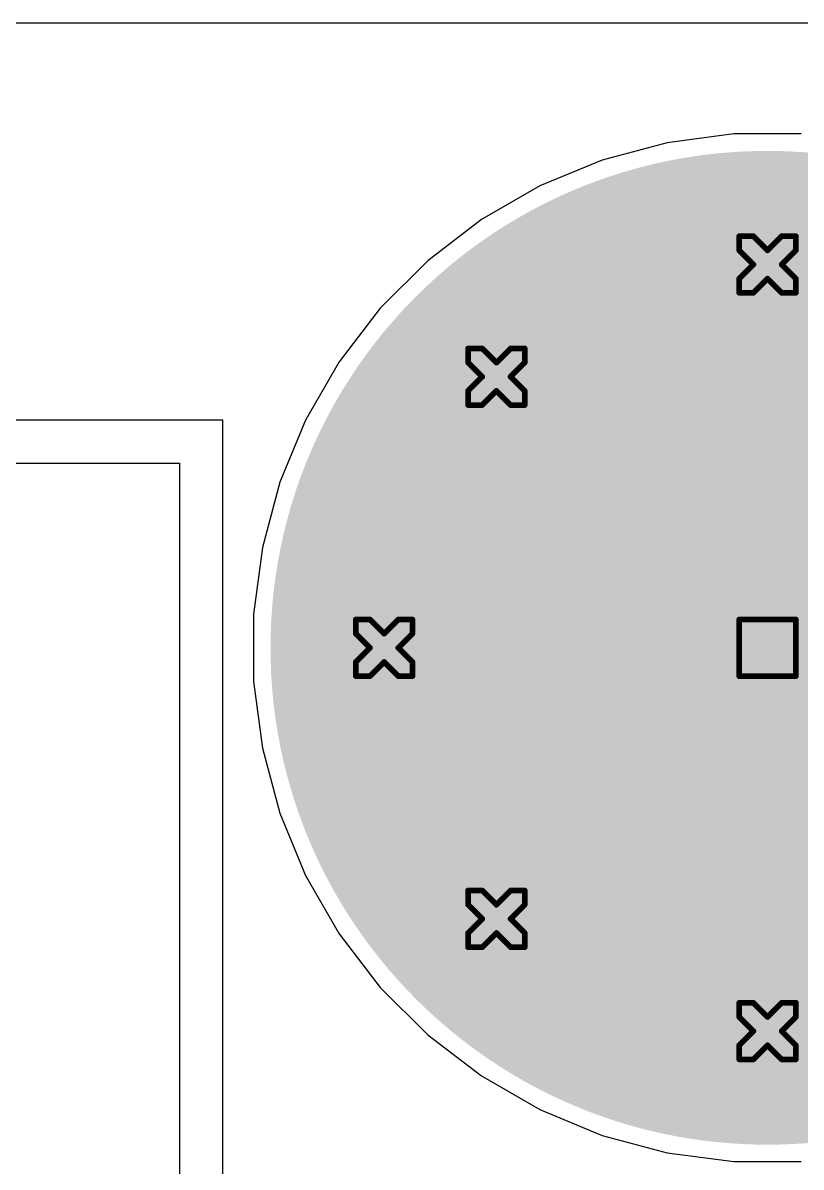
# Model space of a CAD drawing. Header units: inches. Extents: x -11 to 5379, y 0 to 5429.
# Drawn here: x 171.37 to 178.36, y 99.34 to 109.61 of the extents above; entities that cross this region are included whole.
import ezdxf

# ---------------------------------------------------------------- set-up
doc = ezdxf.new("R2010")
doc.units = ezdxf.units.IN
for name, color, linetype in [('Bottom Layer', 5, 'Continuous'), ('Bottom Solder', 6, 'Continuous'), ('Drill Drawing', 1, 'Continuous'), ('GND', 16, 'Continuous'), ('Multi-Layer', 9, 'Continuous'), ('Pad Holes', 156, 'Continuous'), ('PWR', 76, 'Continuous'), ('Top Layer', 1, 'Continuous'), ('Top Solder', 216, 'Continuous'), ('Via Holes', 16, 'Continuous')]:
    doc.layers.add(name, color=color, linetype=linetype)

msp = doc.modelspace()

# ---------------------------------------------------------------- hatches: boundary and pattern name
at = {"layer": 'Bottom Layer'}
h = msp.add_hatch(color=5, dxfattribs=at)
edge = h.paths.add_edge_path()
edge.add_arc((178.054, 104), 4.36, 0, 360)
h = msp.add_hatch(color=5, dxfattribs=at)
edge = h.paths.add_edge_path()
edge.add_arc((178.054, 107.442), 0.3, 0, 360)
h = msp.add_hatch(color=5, dxfattribs=at)
edge = h.paths.add_edge_path()
edge.add_arc((175.62, 106.434), 0.3, 0, 360)
h = msp.add_hatch(color=5, dxfattribs=at)
edge = h.paths.add_edge_path()
edge.add_arc((174.612, 104), 0.3, 0, 360)
h = msp.add_hatch(color=5, dxfattribs=at)
edge = h.paths.add_edge_path()
edge.add_arc((175.62, 101.566), 0.3, 0, 360)
h = msp.add_hatch(color=5, dxfattribs=at)
edge = h.paths.add_edge_path()
edge.add_arc((178.054, 100.558), 0.3, 0, 360)
at = {"layer": 'Bottom Solder'}
h = msp.add_hatch(color=6, dxfattribs=at)
edge = h.paths.add_edge_path()
edge.add_arc((178.054, 104), 4.462, 0, 360)
at = {"layer": 'GND'}
h = msp.add_hatch(color=16, dxfattribs=at)
edge = h.paths.add_edge_path()
edge.add_arc((178.054, 104), 4.36, 0, 360)
h = msp.add_hatch(color=16, dxfattribs=at)
edge = h.paths.add_edge_path()
edge.add_arc((178.054, 107.442), 0.3, 0, 360)
h = msp.add_hatch(color=16, dxfattribs=at)
edge = h.paths.add_edge_path()
edge.add_arc((175.62, 106.434), 0.3, 0, 360)
h = msp.add_hatch(color=16, dxfattribs=at)
edge = h.paths.add_edge_path()
edge.add_arc((174.612, 104), 0.3, 0, 360)
h = msp.add_hatch(color=16, dxfattribs=at)
edge = h.paths.add_edge_path()
edge.add_arc((175.62, 101.566), 0.3, 0, 360)
h = msp.add_hatch(color=16, dxfattribs=at)
edge = h.paths.add_edge_path()
edge.add_arc((178.054, 100.558), 0.3, 0, 360)
at = {"layer": 'Multi-Layer'}
h = msp.add_hatch(color=9, dxfattribs=at)
edge = h.paths.add_edge_path()
edge.add_arc((178.054, 104), 4.36, 0, 360)
at = {"layer": 'Pad Holes'}
h = msp.add_hatch(color=7, dxfattribs=at)
edge = h.paths.add_edge_path()
edge.add_arc((178.054, 104), 2.5, 0, 360)
at = {"layer": 'PWR'}
h = msp.add_hatch(color=76, dxfattribs=at)
edge = h.paths.add_edge_path()
edge.add_arc((178.054, 104), 4.36, 0, 360)
h = msp.add_hatch(color=76, dxfattribs=at)
edge = h.paths.add_edge_path()
edge.add_arc((178.054, 107.442), 0.3, 0, 360)
h = msp.add_hatch(color=76, dxfattribs=at)
edge = h.paths.add_edge_path()
edge.add_arc((175.62, 106.434), 0.3, 0, 360)
h = msp.add_hatch(color=76, dxfattribs=at)
edge = h.paths.add_edge_path()
edge.add_arc((174.612, 104), 0.3, 0, 360)
h = msp.add_hatch(color=76, dxfattribs=at)
edge = h.paths.add_edge_path()
edge.add_arc((175.62, 101.566), 0.3, 0, 360)
h = msp.add_hatch(color=76, dxfattribs=at)
edge = h.paths.add_edge_path()
edge.add_arc((178.054, 100.558), 0.3, 0, 360)
at = {"layer": 'Top Layer'}
h = msp.add_hatch(color=1, dxfattribs=at)
edge = h.paths.add_edge_path()
edge.add_arc((178.054, 104), 4.36, 0, 360)
h = msp.add_hatch(color=1, dxfattribs=at)
edge = h.paths.add_edge_path()
edge.add_arc((178.054, 107.442), 0.3, 0, 360)
h = msp.add_hatch(color=1, dxfattribs=at)
edge = h.paths.add_edge_path()
edge.add_arc((175.62, 106.434), 0.3, 0, 360)
h = msp.add_hatch(color=1, dxfattribs=at)
edge = h.paths.add_edge_path()
edge.add_arc((174.612, 104), 0.3, 0, 360)
h = msp.add_hatch(color=1, dxfattribs=at)
edge = h.paths.add_edge_path()
edge.add_arc((175.62, 101.566), 0.3, 0, 360)
h = msp.add_hatch(color=1, dxfattribs=at)
edge = h.paths.add_edge_path()
edge.add_arc((178.054, 100.558), 0.3, 0, 360)
at = {"layer": 'Top Solder'}
h = msp.add_hatch(color=216, dxfattribs=at)
edge = h.paths.add_edge_path()
edge.add_arc((178.054, 104), 4.462, 0, 360)
at = {"layer": 'Via Holes'}
h = msp.add_hatch(color=7, dxfattribs=at)
edge = h.paths.add_edge_path()
edge.add_arc((178.054, 107.442), 0.15, 0, 360)
h = msp.add_hatch(color=7, dxfattribs=at)
edge = h.paths.add_edge_path()
edge.add_arc((175.62, 106.434), 0.15, 0, 360)
h = msp.add_hatch(color=7, dxfattribs=at)
edge = h.paths.add_edge_path()
edge.add_arc((174.612, 104), 0.15, 0, 360)
h = msp.add_hatch(color=7, dxfattribs=at)
edge = h.paths.add_edge_path()
edge.add_arc((175.62, 101.566), 0.15, 0, 360)
h = msp.add_hatch(color=7, dxfattribs=at)
edge = h.paths.add_edge_path()
edge.add_arc((178.054, 100.558), 0.15, 0, 360)

# ---------------------------------------------------------------- linework, layer by layer
at = {"layer": 'Bottom Layer'}
for p, q in [((9.671, 109.612), (186.207, 109.612)), ((177.752, 108.614), (177.152, 108.535)), ((178.356, 108.614), (177.752, 108.614)), ((177.152, 108.535), (176.568, 108.379)), ((176.568, 108.379), (176.009, 108.147)), ((176.009, 108.147), (175.485, 107.845)), ((175.485, 107.845), (175.005, 107.476)), ((175.005, 107.476), (174.578, 107.049)), ((174.578, 107.049), (174.209, 106.569)), ((174.209, 106.569), (173.907, 106.045)), ((173.907, 106.045), (173.675, 105.486)), ((173.675, 105.486), (173.519, 104.902)), ((173.519, 104.902), (173.44, 104.302)), ((173.44, 104.302), (173.44, 103.698)), ((173.44, 103.698), (173.519, 103.098)), ((173.519, 103.098), (173.675, 102.514)), ((173.675, 102.514), (173.907, 101.955)), ((173.907, 101.955), (174.209, 101.431)), ((174.209, 101.431), (174.578, 100.951)), ((174.578, 100.951), (175.005, 100.524)), ((175.005, 100.524), (175.485, 100.155)), ((175.485, 100.155), (176.009, 99.853)), ((176.009, 99.853), (176.568, 99.622)), ((176.568, 99.622), (177.152, 99.465)), ((177.152, 99.465), (177.752, 99.386)), ((177.752, 99.386), (178.356, 99.386))]:
    msp.add_line(p, q, dxfattribs=at)
at = {"layer": 'Drill Drawing'}
for points in [[(177.8, 107.569, 0.0508, 0.0508, 0), (177.8, 107.696, 0.0508, 0.0508, 0)], [(177.8, 107.696, 0.0508, 0.0508, 0), (177.927, 107.696, 0.0508, 0.0508, 0)], [(177.927, 107.696, 0.0508, 0.0508, 0), (178.054, 107.569, 0.0508, 0.0508, 0)], [(178.054, 107.569, 0.0508, 0.0508, 0), (178.181, 107.696, 0.0508, 0.0508, 0)], [(178.181, 107.696, 0.0508, 0.0508, 0), (178.308, 107.696, 0.0508, 0.0508, 0)], [(178.308, 107.569, 0.0508, 0.0508, 0), (178.308, 107.696, 0.0508, 0.0508, 0)], [(177.8, 107.569, 0.0508, 0.0508, 0), (177.927, 107.442, 0.0508, 0.0508, 0)], [(178.181, 107.442, 0.0508, 0.0508, 0), (178.308, 107.569, 0.0508, 0.0508, 0)], [(177.8, 107.315, 0.0508, 0.0508, 0), (177.927, 107.442, 0.0508, 0.0508, 0)], [(178.181, 107.442, 0.0508, 0.0508, 0), (178.308, 107.315, 0.0508, 0.0508, 0)], [(177.8, 107.188, 0.0508, 0.0508, 0), (177.8, 107.315, 0.0508, 0.0508, 0)], [(177.927, 107.188, 0.0508, 0.0508, 0), (178.054, 107.315, 0.0508, 0.0508, 0)], [(178.054, 107.315, 0.0508, 0.0508, 0), (178.181, 107.188, 0.0508, 0.0508, 0)], [(178.308, 107.188, 0.0508, 0.0508, 0), (178.308, 107.315, 0.0508, 0.0508, 0)], [(177.8, 107.188, 0.0508, 0.0508, 0), (177.927, 107.188, 0.0508, 0.0508, 0)], [(178.181, 107.188, 0.0508, 0.0508, 0), (178.308, 107.188, 0.0508, 0.0508, 0)], [(175.366, 106.561, 0.0508, 0.0508, 0), (175.366, 106.688, 0.0508, 0.0508, 0)], [(175.366, 106.688, 0.0508, 0.0508, 0), (175.493, 106.688, 0.0508, 0.0508, 0)], [(175.493, 106.688, 0.0508, 0.0508, 0), (175.62, 106.561, 0.0508, 0.0508, 0)], [(175.62, 106.561, 0.0508, 0.0508, 0), (175.747, 106.688, 0.0508, 0.0508, 0)], [(175.747, 106.688, 0.0508, 0.0508, 0), (175.874, 106.688, 0.0508, 0.0508, 0)], [(175.874, 106.561, 0.0508, 0.0508, 0), (175.874, 106.688, 0.0508, 0.0508, 0)], [(175.366, 106.561, 0.0508, 0.0508, 0), (175.493, 106.434, 0.0508, 0.0508, 0)], [(175.747, 106.434, 0.0508, 0.0508, 0), (175.874, 106.561, 0.0508, 0.0508, 0)], [(175.366, 106.307, 0.0508, 0.0508, 0), (175.493, 106.434, 0.0508, 0.0508, 0)], [(175.747, 106.434, 0.0508, 0.0508, 0), (175.874, 106.307, 0.0508, 0.0508, 0)], [(175.366, 106.18, 0.0508, 0.0508, 0), (175.366, 106.307, 0.0508, 0.0508, 0)], [(175.493, 106.18, 0.0508, 0.0508, 0), (175.62, 106.307, 0.0508, 0.0508, 0)], [(175.62, 106.307, 0.0508, 0.0508, 0), (175.747, 106.18, 0.0508, 0.0508, 0)], [(175.874, 106.18, 0.0508, 0.0508, 0), (175.874, 106.307, 0.0508, 0.0508, 0)], [(175.366, 106.18, 0.0508, 0.0508, 0), (175.493, 106.18, 0.0508, 0.0508, 0)], [(175.747, 106.18, 0.0508, 0.0508, 0), (175.874, 106.18, 0.0508, 0.0508, 0)], [(174.358, 104.127, 0.0508, 0.0508, 0), (174.358, 104.254, 0.0508, 0.0508, 0)], [(174.358, 104.254, 0.0508, 0.0508, 0), (174.485, 104.254, 0.0508, 0.0508, 0)], [(174.485, 104.254, 0.0508, 0.0508, 0), (174.612, 104.127, 0.0508, 0.0508, 0)], [(174.612, 104.127, 0.0508, 0.0508, 0), (174.739, 104.254, 0.0508, 0.0508, 0)], [(174.739, 104.254, 0.0508, 0.0508, 0), (174.866, 104.254, 0.0508, 0.0508, 0)], [(174.866, 104.127, 0.0508, 0.0508, 0), (174.866, 104.254, 0.0508, 0.0508, 0)], [(177.8, 104.254, 0.0508, 0.0508, 0), (178.308, 104.254, 0.0508, 0.0508, 0)], [(177.8, 103.746, 0.0508, 0.0508, 0), (177.8, 104.254, 0.0508, 0.0508, 0)], [(178.308, 103.746, 0.0508, 0.0508, 0), (178.308, 104.254, 0.0508, 0.0508, 0)], [(174.358, 104.127, 0.0508, 0.0508, 0), (174.485, 104, 0.0508, 0.0508, 0)], [(174.739, 104, 0.0508, 0.0508, 0), (174.866, 104.127, 0.0508, 0.0508, 0)], [(174.358, 103.873, 0.0508, 0.0508, 0), (174.485, 104, 0.0508, 0.0508, 0)], [(174.739, 104, 0.0508, 0.0508, 0), (174.866, 103.873, 0.0508, 0.0508, 0)], [(174.358, 103.746, 0.0508, 0.0508, 0), (174.358, 103.873, 0.0508, 0.0508, 0)], [(174.485, 103.746, 0.0508, 0.0508, 0), (174.612, 103.873, 0.0508, 0.0508, 0)], [(174.612, 103.873, 0.0508, 0.0508, 0), (174.739, 103.746, 0.0508, 0.0508, 0)], [(174.866, 103.746, 0.0508, 0.0508, 0), (174.866, 103.873, 0.0508, 0.0508, 0)], [(174.358, 103.746, 0.0508, 0.0508, 0), (174.485, 103.746, 0.0508, 0.0508, 0)], [(174.739, 103.746, 0.0508, 0.0508, 0), (174.866, 103.746, 0.0508, 0.0508, 0)], [(177.8, 103.746, 0.0508, 0.0508, 0), (178.308, 103.746, 0.0508, 0.0508, 0)], [(175.366, 101.693, 0.0508, 0.0508, 0), (175.366, 101.82, 0.0508, 0.0508, 0)], [(175.366, 101.82, 0.0508, 0.0508, 0), (175.493, 101.82, 0.0508, 0.0508, 0)], [(175.493, 101.82, 0.0508, 0.0508, 0), (175.62, 101.693, 0.0508, 0.0508, 0)], [(175.62, 101.693, 0.0508, 0.0508, 0), (175.747, 101.82, 0.0508, 0.0508, 0)], [(175.747, 101.82, 0.0508, 0.0508, 0), (175.874, 101.82, 0.0508, 0.0508, 0)], [(175.874, 101.693, 0.0508, 0.0508, 0), (175.874, 101.82, 0.0508, 0.0508, 0)], [(175.366, 101.693, 0.0508, 0.0508, 0), (175.493, 101.566, 0.0508, 0.0508, 0)], [(175.747, 101.566, 0.0508, 0.0508, 0), (175.874, 101.693, 0.0508, 0.0508, 0)], [(175.366, 101.439, 0.0508, 0.0508, 0), (175.493, 101.566, 0.0508, 0.0508, 0)], [(175.747, 101.566, 0.0508, 0.0508, 0), (175.874, 101.439, 0.0508, 0.0508, 0)], [(175.366, 101.312, 0.0508, 0.0508, 0), (175.366, 101.439, 0.0508, 0.0508, 0)], [(175.493, 101.312, 0.0508, 0.0508, 0), (175.62, 101.439, 0.0508, 0.0508, 0)], [(175.62, 101.439, 0.0508, 0.0508, 0), (175.747, 101.312, 0.0508, 0.0508, 0)], [(175.874, 101.312, 0.0508, 0.0508, 0), (175.874, 101.439, 0.0508, 0.0508, 0)], [(175.366, 101.312, 0.0508, 0.0508, 0), (175.493, 101.312, 0.0508, 0.0508, 0)], [(175.747, 101.312, 0.0508, 0.0508, 0), (175.874, 101.312, 0.0508, 0.0508, 0)], [(177.8, 100.685, 0.0508, 0.0508, 0), (177.8, 100.812, 0.0508, 0.0508, 0)], [(177.8, 100.812, 0.0508, 0.0508, 0), (177.927, 100.812, 0.0508, 0.0508, 0)], [(177.927, 100.812, 0.0508, 0.0508, 0), (178.054, 100.685, 0.0508, 0.0508, 0)], [(178.054, 100.685, 0.0508, 0.0508, 0), (178.181, 100.812, 0.0508, 0.0508, 0)], [(178.181, 100.812, 0.0508, 0.0508, 0), (178.308, 100.812, 0.0508, 0.0508, 0)], [(178.308, 100.685, 0.0508, 0.0508, 0), (178.308, 100.812, 0.0508, 0.0508, 0)], [(177.8, 100.685, 0.0508, 0.0508, 0), (177.927, 100.558, 0.0508, 0.0508, 0)], [(178.181, 100.558, 0.0508, 0.0508, 0), (178.308, 100.685, 0.0508, 0.0508, 0)], [(177.8, 100.431, 0.0508, 0.0508, 0), (177.927, 100.558, 0.0508, 0.0508, 0)], [(178.181, 100.558, 0.0508, 0.0508, 0), (178.308, 100.431, 0.0508, 0.0508, 0)], [(177.8, 100.304, 0.0508, 0.0508, 0), (177.8, 100.431, 0.0508, 0.0508, 0)], [(177.927, 100.304, 0.0508, 0.0508, 0), (178.054, 100.431, 0.0508, 0.0508, 0)], [(178.054, 100.431, 0.0508, 0.0508, 0), (178.181, 100.304, 0.0508, 0.0508, 0)], [(178.308, 100.304, 0.0508, 0.0508, 0), (178.308, 100.431, 0.0508, 0.0508, 0)], [(177.8, 100.304, 0.0508, 0.0508, 0), (177.927, 100.304, 0.0508, 0.0508, 0)], [(178.181, 100.304, 0.0508, 0.0508, 0), (178.308, 100.304, 0.0508, 0.0508, 0)]]:
    msp.add_lwpolyline(points, format="xyseb", dxfattribs=at)
for points in [[(177.787, 107.696, 0.0254, 0.0254, 1), (177.813, 107.696, 0.0254, 0.0254, 1)], [(177.787, 107.696, 0.0254, 0.0254, 1), (177.813, 107.696, 0.0254, 0.0254, 1)], [(177.914, 107.696, 0.0254, 0.0254, 1), (177.94, 107.696, 0.0254, 0.0254, 1)], [(177.914, 107.696, 0.0254, 0.0254, 1), (177.94, 107.696, 0.0254, 0.0254, 1)], [(178.168, 107.696, 0.0254, 0.0254, 1), (178.194, 107.696, 0.0254, 0.0254, 1)], [(178.168, 107.696, 0.0254, 0.0254, 1), (178.194, 107.696, 0.0254, 0.0254, 1)], [(178.295, 107.696, 0.0254, 0.0254, 1), (178.321, 107.696, 0.0254, 0.0254, 1)], [(178.295, 107.696, 0.0254, 0.0254, 1), (178.321, 107.696, 0.0254, 0.0254, 1)], [(177.787, 107.569, 0.0254, 0.0254, 1), (177.813, 107.569, 0.0254, 0.0254, 1)], [(177.787, 107.569, 0.0254, 0.0254, 1), (177.813, 107.569, 0.0254, 0.0254, 1)], [(178.041, 107.569, 0.0254, 0.0254, 1), (178.067, 107.569, 0.0254, 0.0254, 1)], [(178.041, 107.569, 0.0254, 0.0254, 1), (178.067, 107.569, 0.0254, 0.0254, 1)], [(178.295, 107.569, 0.0254, 0.0254, 1), (178.321, 107.569, 0.0254, 0.0254, 1)], [(178.295, 107.569, 0.0254, 0.0254, 1), (178.321, 107.569, 0.0254, 0.0254, 1)], [(177.914, 107.442, 0.0254, 0.0254, 1), (177.94, 107.442, 0.0254, 0.0254, 1)], [(177.914, 107.442, 0.0254, 0.0254, 1), (177.94, 107.442, 0.0254, 0.0254, 1)], [(178.168, 107.442, 0.0254, 0.0254, 1), (178.194, 107.442, 0.0254, 0.0254, 1)], [(178.168, 107.442, 0.0254, 0.0254, 1), (178.194, 107.442, 0.0254, 0.0254, 1)], [(177.787, 107.315, 0.0254, 0.0254, 1), (177.813, 107.315, 0.0254, 0.0254, 1)], [(177.787, 107.315, 0.0254, 0.0254, 1), (177.813, 107.315, 0.0254, 0.0254, 1)], [(178.041, 107.315, 0.0254, 0.0254, 1), (178.067, 107.315, 0.0254, 0.0254, 1)], [(178.041, 107.315, 0.0254, 0.0254, 1), (178.067, 107.315, 0.0254, 0.0254, 1)], [(178.295, 107.315, 0.0254, 0.0254, 1), (178.321, 107.315, 0.0254, 0.0254, 1)], [(178.295, 107.315, 0.0254, 0.0254, 1), (178.321, 107.315, 0.0254, 0.0254, 1)], [(177.787, 107.188, 0.0254, 0.0254, 1), (177.813, 107.188, 0.0254, 0.0254, 1)], [(177.787, 107.188, 0.0254, 0.0254, 1), (177.813, 107.188, 0.0254, 0.0254, 1)], [(177.914, 107.188, 0.0254, 0.0254, 1), (177.94, 107.188, 0.0254, 0.0254, 1)], [(177.914, 107.188, 0.0254, 0.0254, 1), (177.94, 107.188, 0.0254, 0.0254, 1)], [(178.168, 107.188, 0.0254, 0.0254, 1), (178.194, 107.188, 0.0254, 0.0254, 1)], [(178.168, 107.188, 0.0254, 0.0254, 1), (178.194, 107.188, 0.0254, 0.0254, 1)], [(178.295, 107.188, 0.0254, 0.0254, 1), (178.321, 107.188, 0.0254, 0.0254, 1)], [(178.295, 107.188, 0.0254, 0.0254, 1), (178.321, 107.188, 0.0254, 0.0254, 1)], [(175.353, 106.688, 0.0254, 0.0254, 1), (175.379, 106.688, 0.0254, 0.0254, 1)], [(175.353, 106.688, 0.0254, 0.0254, 1), (175.379, 106.688, 0.0254, 0.0254, 1)], [(175.48, 106.688, 0.0254, 0.0254, 1), (175.506, 106.688, 0.0254, 0.0254, 1)], [(175.48, 106.688, 0.0254, 0.0254, 1), (175.506, 106.688, 0.0254, 0.0254, 1)], [(175.734, 106.688, 0.0254, 0.0254, 1), (175.76, 106.688, 0.0254, 0.0254, 1)], [(175.734, 106.688, 0.0254, 0.0254, 1), (175.76, 106.688, 0.0254, 0.0254, 1)], [(175.861, 106.688, 0.0254, 0.0254, 1), (175.887, 106.688, 0.0254, 0.0254, 1)], [(175.861, 106.688, 0.0254, 0.0254, 1), (175.887, 106.688, 0.0254, 0.0254, 1)], [(175.353, 106.561, 0.0254, 0.0254, 1), (175.379, 106.561, 0.0254, 0.0254, 1)], [(175.353, 106.561, 0.0254, 0.0254, 1), (175.379, 106.561, 0.0254, 0.0254, 1)], [(175.607, 106.561, 0.0254, 0.0254, 1), (175.633, 106.561, 0.0254, 0.0254, 1)], [(175.607, 106.561, 0.0254, 0.0254, 1), (175.633, 106.561, 0.0254, 0.0254, 1)], [(175.861, 106.561, 0.0254, 0.0254, 1), (175.887, 106.561, 0.0254, 0.0254, 1)], [(175.861, 106.561, 0.0254, 0.0254, 1), (175.887, 106.561, 0.0254, 0.0254, 1)], [(175.48, 106.434, 0.0254, 0.0254, 1), (175.506, 106.434, 0.0254, 0.0254, 1)], [(175.48, 106.434, 0.0254, 0.0254, 1), (175.506, 106.434, 0.0254, 0.0254, 1)], [(175.734, 106.434, 0.0254, 0.0254, 1), (175.76, 106.434, 0.0254, 0.0254, 1)], [(175.734, 106.434, 0.0254, 0.0254, 1), (175.76, 106.434, 0.0254, 0.0254, 1)], [(175.353, 106.307, 0.0254, 0.0254, 1), (175.379, 106.307, 0.0254, 0.0254, 1)], [(175.353, 106.307, 0.0254, 0.0254, 1), (175.379, 106.307, 0.0254, 0.0254, 1)], [(175.607, 106.307, 0.0254, 0.0254, 1), (175.633, 106.307, 0.0254, 0.0254, 1)], [(175.607, 106.307, 0.0254, 0.0254, 1), (175.633, 106.307, 0.0254, 0.0254, 1)], [(175.861, 106.307, 0.0254, 0.0254, 1), (175.887, 106.307, 0.0254, 0.0254, 1)], [(175.861, 106.307, 0.0254, 0.0254, 1), (175.887, 106.307, 0.0254, 0.0254, 1)], [(175.353, 106.18, 0.0254, 0.0254, 1), (175.379, 106.18, 0.0254, 0.0254, 1)], [(175.353, 106.18, 0.0254, 0.0254, 1), (175.379, 106.18, 0.0254, 0.0254, 1)], [(175.48, 106.18, 0.0254, 0.0254, 1), (175.506, 106.18, 0.0254, 0.0254, 1)], [(175.48, 106.18, 0.0254, 0.0254, 1), (175.506, 106.18, 0.0254, 0.0254, 1)], [(175.734, 106.18, 0.0254, 0.0254, 1), (175.76, 106.18, 0.0254, 0.0254, 1)], [(175.734, 106.18, 0.0254, 0.0254, 1), (175.76, 106.18, 0.0254, 0.0254, 1)], [(175.861, 106.18, 0.0254, 0.0254, 1), (175.887, 106.18, 0.0254, 0.0254, 1)], [(175.861, 106.18, 0.0254, 0.0254, 1), (175.887, 106.18, 0.0254, 0.0254, 1)], [(174.345, 104.254, 0.0254, 0.0254, 1), (174.371, 104.254, 0.0254, 0.0254, 1)], [(174.345, 104.254, 0.0254, 0.0254, 1), (174.371, 104.254, 0.0254, 0.0254, 1)], [(174.472, 104.254, 0.0254, 0.0254, 1), (174.498, 104.254, 0.0254, 0.0254, 1)], [(174.472, 104.254, 0.0254, 0.0254, 1), (174.498, 104.254, 0.0254, 0.0254, 1)], [(174.726, 104.254, 0.0254, 0.0254, 1), (174.752, 104.254, 0.0254, 0.0254, 1)], [(174.726, 104.254, 0.0254, 0.0254, 1), (174.752, 104.254, 0.0254, 0.0254, 1)], [(174.853, 104.254, 0.0254, 0.0254, 1), (174.879, 104.254, 0.0254, 0.0254, 1)], [(174.853, 104.254, 0.0254, 0.0254, 1), (174.879, 104.254, 0.0254, 0.0254, 1)], [(177.787, 104.254, 0.0254, 0.0254, 1), (177.813, 104.254, 0.0254, 0.0254, 1)], [(177.787, 104.254, 0.0254, 0.0254, 1), (177.813, 104.254, 0.0254, 0.0254, 1)], [(178.295, 104.254, 0.0254, 0.0254, 1), (178.321, 104.254, 0.0254, 0.0254, 1)], [(178.295, 104.254, 0.0254, 0.0254, 1), (178.321, 104.254, 0.0254, 0.0254, 1)], [(174.345, 104.127, 0.0254, 0.0254, 1), (174.371, 104.127, 0.0254, 0.0254, 1)], [(174.345, 104.127, 0.0254, 0.0254, 1), (174.371, 104.127, 0.0254, 0.0254, 1)], [(174.599, 104.127, 0.0254, 0.0254, 1), (174.625, 104.127, 0.0254, 0.0254, 1)], [(174.599, 104.127, 0.0254, 0.0254, 1), (174.625, 104.127, 0.0254, 0.0254, 1)], [(174.853, 104.127, 0.0254, 0.0254, 1), (174.879, 104.127, 0.0254, 0.0254, 1)], [(174.853, 104.127, 0.0254, 0.0254, 1), (174.879, 104.127, 0.0254, 0.0254, 1)], [(174.472, 104, 0.0254, 0.0254, 1), (174.498, 104, 0.0254, 0.0254, 1)], [(174.472, 104, 0.0254, 0.0254, 1), (174.498, 104, 0.0254, 0.0254, 1)], [(174.726, 104, 0.0254, 0.0254, 1), (174.752, 104, 0.0254, 0.0254, 1)], [(174.726, 104, 0.0254, 0.0254, 1), (174.752, 104, 0.0254, 0.0254, 1)], [(174.345, 103.873, 0.0254, 0.0254, 1), (174.371, 103.873, 0.0254, 0.0254, 1)], [(174.345, 103.873, 0.0254, 0.0254, 1), (174.371, 103.873, 0.0254, 0.0254, 1)], [(174.599, 103.873, 0.0254, 0.0254, 1), (174.625, 103.873, 0.0254, 0.0254, 1)], [(174.599, 103.873, 0.0254, 0.0254, 1), (174.625, 103.873, 0.0254, 0.0254, 1)], [(174.853, 103.873, 0.0254, 0.0254, 1), (174.879, 103.873, 0.0254, 0.0254, 1)], [(174.853, 103.873, 0.0254, 0.0254, 1), (174.879, 103.873, 0.0254, 0.0254, 1)], [(174.345, 103.746, 0.0254, 0.0254, 1), (174.371, 103.746, 0.0254, 0.0254, 1)], [(174.345, 103.746, 0.0254, 0.0254, 1), (174.371, 103.746, 0.0254, 0.0254, 1)], [(174.472, 103.746, 0.0254, 0.0254, 1), (174.498, 103.746, 0.0254, 0.0254, 1)], [(174.472, 103.746, 0.0254, 0.0254, 1), (174.498, 103.746, 0.0254, 0.0254, 1)], [(174.726, 103.746, 0.0254, 0.0254, 1), (174.752, 103.746, 0.0254, 0.0254, 1)], [(174.726, 103.746, 0.0254, 0.0254, 1), (174.752, 103.746, 0.0254, 0.0254, 1)], [(174.853, 103.746, 0.0254, 0.0254, 1), (174.879, 103.746, 0.0254, 0.0254, 1)], [(174.853, 103.746, 0.0254, 0.0254, 1), (174.879, 103.746, 0.0254, 0.0254, 1)], [(177.787, 103.746, 0.0254, 0.0254, 1), (177.813, 103.746, 0.0254, 0.0254, 1)], [(177.787, 103.746, 0.0254, 0.0254, 1), (177.813, 103.746, 0.0254, 0.0254, 1)], [(178.295, 103.746, 0.0254, 0.0254, 1), (178.321, 103.746, 0.0254, 0.0254, 1)], [(178.295, 103.746, 0.0254, 0.0254, 1), (178.321, 103.746, 0.0254, 0.0254, 1)], [(175.353, 101.82, 0.0254, 0.0254, 1), (175.379, 101.82, 0.0254, 0.0254, 1)], [(175.353, 101.82, 0.0254, 0.0254, 1), (175.379, 101.82, 0.0254, 0.0254, 1)], [(175.48, 101.82, 0.0254, 0.0254, 1), (175.506, 101.82, 0.0254, 0.0254, 1)], [(175.48, 101.82, 0.0254, 0.0254, 1), (175.506, 101.82, 0.0254, 0.0254, 1)], [(175.734, 101.82, 0.0254, 0.0254, 1), (175.76, 101.82, 0.0254, 0.0254, 1)], [(175.734, 101.82, 0.0254, 0.0254, 1), (175.76, 101.82, 0.0254, 0.0254, 1)], [(175.861, 101.82, 0.0254, 0.0254, 1), (175.887, 101.82, 0.0254, 0.0254, 1)], [(175.861, 101.82, 0.0254, 0.0254, 1), (175.887, 101.82, 0.0254, 0.0254, 1)], [(175.353, 101.693, 0.0254, 0.0254, 1), (175.379, 101.693, 0.0254, 0.0254, 1)], [(175.353, 101.693, 0.0254, 0.0254, 1), (175.379, 101.693, 0.0254, 0.0254, 1)], [(175.607, 101.693, 0.0254, 0.0254, 1), (175.633, 101.693, 0.0254, 0.0254, 1)], [(175.607, 101.693, 0.0254, 0.0254, 1), (175.633, 101.693, 0.0254, 0.0254, 1)], [(175.861, 101.693, 0.0254, 0.0254, 1), (175.887, 101.693, 0.0254, 0.0254, 1)], [(175.861, 101.693, 0.0254, 0.0254, 1), (175.887, 101.693, 0.0254, 0.0254, 1)], [(175.48, 101.566, 0.0254, 0.0254, 1), (175.506, 101.566, 0.0254, 0.0254, 1)], [(175.48, 101.566, 0.0254, 0.0254, 1), (175.506, 101.566, 0.0254, 0.0254, 1)], [(175.734, 101.566, 0.0254, 0.0254, 1), (175.76, 101.566, 0.0254, 0.0254, 1)], [(175.734, 101.566, 0.0254, 0.0254, 1), (175.76, 101.566, 0.0254, 0.0254, 1)], [(175.353, 101.439, 0.0254, 0.0254, 1), (175.379, 101.439, 0.0254, 0.0254, 1)], [(175.353, 101.439, 0.0254, 0.0254, 1), (175.379, 101.439, 0.0254, 0.0254, 1)], [(175.607, 101.439, 0.0254, 0.0254, 1), (175.633, 101.439, 0.0254, 0.0254, 1)], [(175.607, 101.439, 0.0254, 0.0254, 1), (175.633, 101.439, 0.0254, 0.0254, 1)], [(175.861, 101.439, 0.0254, 0.0254, 1), (175.887, 101.439, 0.0254, 0.0254, 1)], [(175.861, 101.439, 0.0254, 0.0254, 1), (175.887, 101.439, 0.0254, 0.0254, 1)], [(175.353, 101.312, 0.0254, 0.0254, 1), (175.379, 101.312, 0.0254, 0.0254, 1)], [(175.353, 101.312, 0.0254, 0.0254, 1), (175.379, 101.312, 0.0254, 0.0254, 1)], [(175.48, 101.312, 0.0254, 0.0254, 1), (175.506, 101.312, 0.0254, 0.0254, 1)], [(175.48, 101.312, 0.0254, 0.0254, 1), (175.506, 101.312, 0.0254, 0.0254, 1)], [(175.734, 101.312, 0.0254, 0.0254, 1), (175.76, 101.312, 0.0254, 0.0254, 1)], [(175.734, 101.312, 0.0254, 0.0254, 1), (175.76, 101.312, 0.0254, 0.0254, 1)], [(175.861, 101.312, 0.0254, 0.0254, 1), (175.887, 101.312, 0.0254, 0.0254, 1)], [(175.861, 101.312, 0.0254, 0.0254, 1), (175.887, 101.312, 0.0254, 0.0254, 1)], [(177.787, 100.812, 0.0254, 0.0254, 1), (177.813, 100.812, 0.0254, 0.0254, 1)], [(177.787, 100.812, 0.0254, 0.0254, 1), (177.813, 100.812, 0.0254, 0.0254, 1)], [(177.914, 100.812, 0.0254, 0.0254, 1), (177.94, 100.812, 0.0254, 0.0254, 1)], [(177.914, 100.812, 0.0254, 0.0254, 1), (177.94, 100.812, 0.0254, 0.0254, 1)], [(178.168, 100.812, 0.0254, 0.0254, 1), (178.194, 100.812, 0.0254, 0.0254, 1)], [(178.168, 100.812, 0.0254, 0.0254, 1), (178.194, 100.812, 0.0254, 0.0254, 1)], [(178.295, 100.812, 0.0254, 0.0254, 1), (178.321, 100.812, 0.0254, 0.0254, 1)], [(178.295, 100.812, 0.0254, 0.0254, 1), (178.321, 100.812, 0.0254, 0.0254, 1)], [(177.787, 100.685, 0.0254, 0.0254, 1), (177.813, 100.685, 0.0254, 0.0254, 1)], [(177.787, 100.685, 0.0254, 0.0254, 1), (177.813, 100.685, 0.0254, 0.0254, 1)], [(178.041, 100.685, 0.0254, 0.0254, 1), (178.067, 100.685, 0.0254, 0.0254, 1)], [(178.041, 100.685, 0.0254, 0.0254, 1), (178.067, 100.685, 0.0254, 0.0254, 1)], [(178.295, 100.685, 0.0254, 0.0254, 1), (178.321, 100.685, 0.0254, 0.0254, 1)], [(178.295, 100.685, 0.0254, 0.0254, 1), (178.321, 100.685, 0.0254, 0.0254, 1)], [(177.914, 100.558, 0.0254, 0.0254, 1), (177.94, 100.558, 0.0254, 0.0254, 1)], [(177.914, 100.558, 0.0254, 0.0254, 1), (177.94, 100.558, 0.0254, 0.0254, 1)], [(178.168, 100.558, 0.0254, 0.0254, 1), (178.194, 100.558, 0.0254, 0.0254, 1)], [(178.168, 100.558, 0.0254, 0.0254, 1), (178.194, 100.558, 0.0254, 0.0254, 1)], [(177.787, 100.431, 0.0254, 0.0254, 1), (177.813, 100.431, 0.0254, 0.0254, 1)], [(177.787, 100.431, 0.0254, 0.0254, 1), (177.813, 100.431, 0.0254, 0.0254, 1)], [(178.041, 100.431, 0.0254, 0.0254, 1), (178.067, 100.431, 0.0254, 0.0254, 1)], [(178.041, 100.431, 0.0254, 0.0254, 1), (178.067, 100.431, 0.0254, 0.0254, 1)], [(178.295, 100.431, 0.0254, 0.0254, 1), (178.321, 100.431, 0.0254, 0.0254, 1)], [(178.295, 100.431, 0.0254, 0.0254, 1), (178.321, 100.431, 0.0254, 0.0254, 1)], [(177.787, 100.304, 0.0254, 0.0254, 1), (177.813, 100.304, 0.0254, 0.0254, 1)], [(177.787, 100.304, 0.0254, 0.0254, 1), (177.813, 100.304, 0.0254, 0.0254, 1)], [(177.914, 100.304, 0.0254, 0.0254, 1), (177.94, 100.304, 0.0254, 0.0254, 1)], [(177.914, 100.304, 0.0254, 0.0254, 1), (177.94, 100.304, 0.0254, 0.0254, 1)], [(178.168, 100.304, 0.0254, 0.0254, 1), (178.194, 100.304, 0.0254, 0.0254, 1)], [(178.168, 100.304, 0.0254, 0.0254, 1), (178.194, 100.304, 0.0254, 0.0254, 1)], [(178.295, 100.304, 0.0254, 0.0254, 1), (178.321, 100.304, 0.0254, 0.0254, 1)], [(178.295, 100.304, 0.0254, 0.0254, 1), (178.321, 100.304, 0.0254, 0.0254, 1)]]:
    msp.add_lwpolyline(points, format="xyseb", close=True, dxfattribs=at)
at = {"layer": 'GND'}
for p, q in [((0.388, 109.612), (343.612, 109.612)), ((173.164, 106.045), (168.874, 106.045)), ((173.164, 96.025), (173.164, 106.045)), ((169.592, 105.657), (172.776, 105.657)), ((172.776, 105.657), (172.776, 96.025))]:
    msp.add_line(p, q, dxfattribs=at)
at = {"layer": 'PWR'}
for p, q in [((0.388, 109.612), (206.578, 109.612)), ((177.752, 108.614), (177.152, 108.535)), ((178.356, 108.614), (177.752, 108.614)), ((177.152, 108.535), (176.568, 108.379)), ((176.568, 108.379), (176.009, 108.147)), ((176.009, 108.147), (175.485, 107.845)), ((175.485, 107.845), (175.005, 107.476)), ((175.005, 107.476), (174.578, 107.049)), ((174.578, 107.049), (174.209, 106.569)), ((174.209, 106.569), (173.907, 106.045)), ((173.907, 106.045), (173.675, 105.486)), ((173.675, 105.486), (173.519, 104.902)), ((173.519, 104.902), (173.44, 104.302)), ((173.44, 104.302), (173.44, 103.698)), ((173.44, 103.698), (173.519, 103.098)), ((173.519, 103.098), (173.675, 102.514)), ((173.675, 102.514), (173.907, 101.955)), ((173.907, 101.955), (174.209, 101.431)), ((174.209, 101.431), (174.578, 100.951)), ((174.578, 100.951), (175.005, 100.524)), ((175.005, 100.524), (175.485, 100.155)), ((175.485, 100.155), (176.009, 99.853)), ((176.009, 99.853), (176.568, 99.622)), ((176.568, 99.622), (177.152, 99.465)), ((177.152, 99.465), (177.752, 99.386)), ((177.752, 99.386), (178.356, 99.386))]:
    msp.add_line(p, q, dxfattribs=at)
at = {"layer": 'Top Layer'}
for p, q in [((9.671, 109.612), (186.207, 109.612)), ((177.752, 108.614), (177.152, 108.535)), ((178.356, 108.614), (177.752, 108.614)), ((177.152, 108.535), (176.568, 108.379)), ((176.568, 108.379), (176.009, 108.147)), ((176.009, 108.147), (175.485, 107.845)), ((175.485, 107.845), (175.005, 107.476)), ((175.005, 107.476), (174.578, 107.049)), ((174.578, 107.049), (174.209, 106.569)), ((174.209, 106.569), (173.907, 106.045)), ((173.907, 106.045), (173.675, 105.486)), ((173.675, 105.486), (173.519, 104.902)), ((173.519, 104.902), (173.44, 104.302)), ((173.44, 104.302), (173.44, 103.698)), ((173.44, 103.698), (173.519, 103.098)), ((173.519, 103.098), (173.675, 102.514)), ((173.675, 102.514), (173.907, 101.955)), ((173.907, 101.955), (174.209, 101.431)), ((174.209, 101.431), (174.578, 100.951)), ((174.578, 100.951), (175.005, 100.524)), ((175.005, 100.524), (175.485, 100.155)), ((175.485, 100.155), (176.009, 99.853)), ((176.009, 99.853), (176.568, 99.622)), ((176.568, 99.622), (177.152, 99.465)), ((177.152, 99.465), (177.752, 99.386)), ((177.752, 99.386), (178.356, 99.386))]:
    msp.add_line(p, q, dxfattribs=at)

doc.saveas('drawing.dxf')
